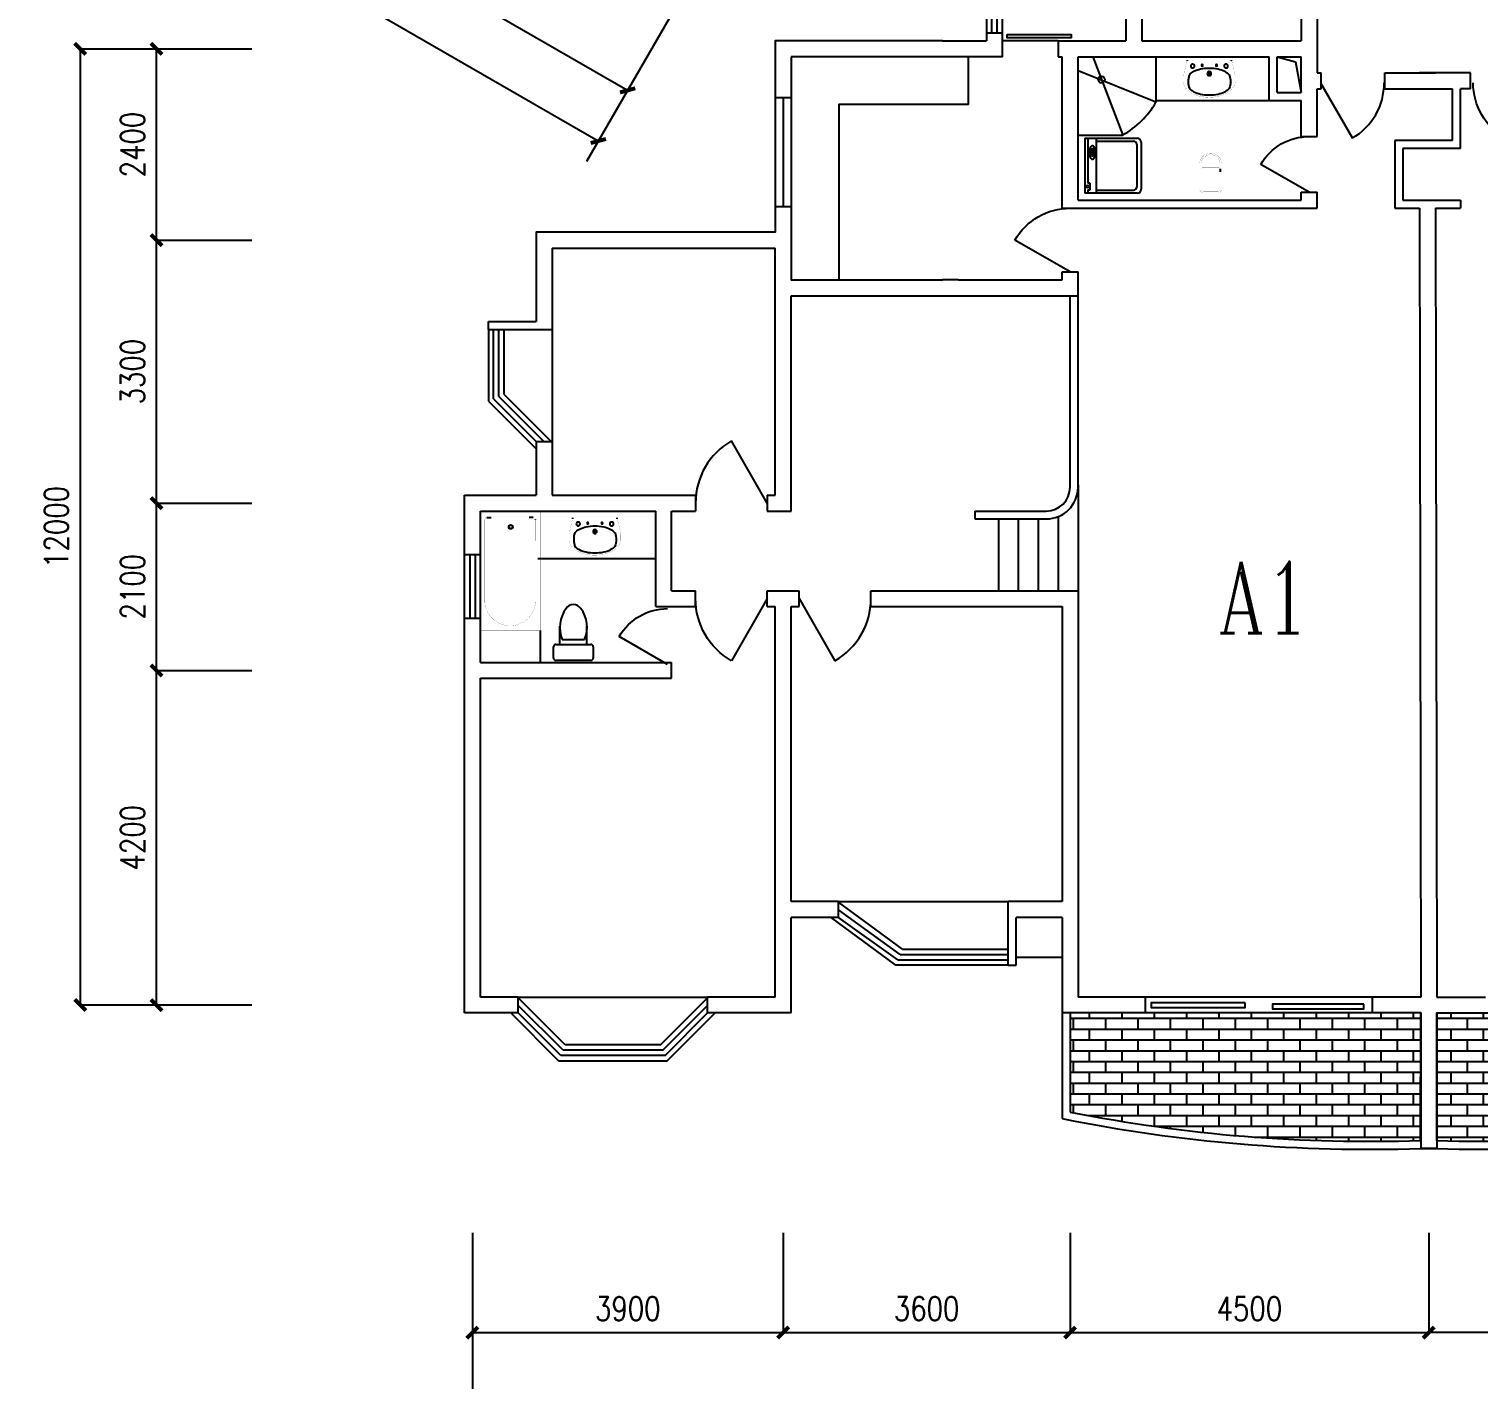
# Model space of a CAD drawing. Header units: millimetres. Extents: x 1129 to 40845, y 569 to 36641.
# Drawn here: x 3397 to 21592, y 569 to 17638 of the extents above; entities that cross this region are included whole.
import ezdxf
from ezdxf.enums import TextEntityAlignment as Align

# ---------------------------------------------------------------- set-up
doc = ezdxf.new("R2010")
doc.units = ezdxf.units.MM
for name, color, linetype in [('JJ', 8, 'Continuous'), ('PUB_DIM', 3, 'Continuous'), ('PUB_TEXT', 7, 'Continuous'), ('PUB_WINDW', 7, 'Continuous'), ('TOILET', 7, 'Continuous'), ('TOTHER', 7, 'Continuous'), ('WALL', 255, 'Continuous'), ('WINDOW', 2, 'Continuous')]:
    doc.layers.add(name, color=color, linetype=linetype)
doc.styles.add('_ROMANC', font='ROMANC.shx', dxfattribs={"width": 0.75})
doc.styles.add('DIM_FONT', font='SIMPLEX', dxfattribs={"width": 0.8})
doc.styles.add('SIMPLEX', font='SIMPLEX.SHX')
doc.styles.get("Standard").update_dxf_attribs({"font": 'arial.ttf'})
doc.dimstyles.new('AXIS', dxfattribs={"dimtxt": 300, "dimasz": 1, "dimexe": 250, "dimexo": 300, "dimgap": 0.09, "dimtad": 1, "dimdec": 0, "dimzin": 0, "dimdsep": 46, "dimtxsty": 'DIM_FONT', "dimblk": '_DIMX', "dimcen": 0.09, "dimse1": 1, "dimse2": 1, "dimclrt": 7, "dimadec": 0, "dimazin": 0, "dimtfac": 1, "dimtdec": 0, "dimtix": 1, "dimtmove": 2, "dimatfit": 3, "dimldrblk": '_DIMX', "dimfxl": 1, "dimtolj": 1, "dimtzin": 0, "dimarcsym": 0})

# ---------------------------------------------------------------- blocks, each defined once
blk = doc.blocks.new('_DIMX')
at = {"const_width": 50}
blk.add_lwpolyline([(-70, -70), (70, 70)], dxfattribs=at)
blk = doc.blocks.new('*D33')
at = {"color": 0, "linetype": 'ByBlock', "transparency": 16777216}
blk.add_line((1496880, 439477), (1492382, 439477), dxfattribs=at)
at = {"layer": 'DEFPOINTS', "color": 0, "linetype": 'ByBlock', "transparency": 16777216}
for p in [(1492381, 439477), (1492381, 439477), (1496881, 439477)]:
    blk.add_point(p, dxfattribs=at)
at = {"color": 0, "linetype": 'ByBlock', "transparency": 16777216, "rotation": 180}
blk.add_blockref('_DIMX', (1492381, 439477), dxfattribs=at)
at = {"color": 0, "linetype": 'ByBlock', "transparency": 16777216}
blk.add_blockref('_DIMX', (1496881, 439477), dxfattribs=at)
at = {"color": 7, "linetype": 'ByBlock', "transparency": 16777216, "insert": (1494631, 439777), "char_height": 300, "attachment_point": 5, "style": 'DIM_FONT'}
blk.add_mtext('\\A1;4500', dxfattribs=at)
blk = doc.blocks.new('*D36')
at = {"color": 0, "linetype": 'ByBlock', "transparency": 16777216}
blk.add_line((1480382, 439477), (1484280, 439477), dxfattribs=at)
at = {"layer": 'DEFPOINTS', "color": 0, "linetype": 'ByBlock', "transparency": 16777216}
for p in [(1480381, 439477), (1484281, 439477), (1484281, 439477)]:
    blk.add_point(p, dxfattribs=at)
at = {"color": 0, "linetype": 'ByBlock', "transparency": 16777216, "rotation": 180}
blk.add_blockref('_DIMX', (1480381, 439477), dxfattribs=at)
at = {"color": 0, "linetype": 'ByBlock', "transparency": 16777216}
blk.add_blockref('_DIMX', (1484281, 439477), dxfattribs=at)
at = {"color": 7, "linetype": 'ByBlock', "transparency": 16777216, "insert": (1482331, 439777), "char_height": 300, "attachment_point": 5, "style": 'DIM_FONT'}
blk.add_mtext('\\A1;3900', dxfattribs=at)
blk = doc.blocks.new('*D35')
at = {"color": 0, "linetype": 'ByBlock', "transparency": 16777216}
blk.add_line((1484282, 439477), (1487880, 439477), dxfattribs=at)
at = {"layer": 'DEFPOINTS', "color": 0, "linetype": 'ByBlock', "transparency": 16777216}
for p in [(1484281, 439477), (1487881, 439477), (1487881, 439477)]:
    blk.add_point(p, dxfattribs=at)
at = {"color": 0, "linetype": 'ByBlock', "transparency": 16777216, "rotation": 180}
blk.add_blockref('_DIMX', (1484281, 439477), dxfattribs=at)
at = {"color": 0, "linetype": 'ByBlock', "transparency": 16777216}
blk.add_blockref('_DIMX', (1487881, 439477), dxfattribs=at)
at = {"color": 7, "linetype": 'ByBlock', "transparency": 16777216, "insert": (1486081, 439777), "char_height": 300, "attachment_point": 5, "style": 'DIM_FONT'}
blk.add_mtext('\\A1;3600', dxfattribs=at)
blk = doc.blocks.new('*D34')
at = {"color": 0, "linetype": 'ByBlock', "transparency": 16777216}
blk.add_line((1487882, 439477), (1492380, 439477), dxfattribs=at)
at = {"layer": 'DEFPOINTS', "color": 0, "linetype": 'ByBlock', "transparency": 16777216}
for p in [(1487881, 439477), (1492381, 439477), (1492381, 439477)]:
    blk.add_point(p, dxfattribs=at)
at = {"color": 0, "linetype": 'ByBlock', "transparency": 16777216, "rotation": 180}
blk.add_blockref('_DIMX', (1487881, 439477), dxfattribs=at)
at = {"color": 0, "linetype": 'ByBlock', "transparency": 16777216}
blk.add_blockref('_DIMX', (1492381, 439477), dxfattribs=at)
at = {"color": 7, "linetype": 'ByBlock', "transparency": 16777216, "insert": (1490131, 439777), "char_height": 300, "attachment_point": 5, "style": 'DIM_FONT'}
blk.add_mtext('\\A1;4500', dxfattribs=at)
blk = doc.blocks.new('*D32')
at = {"color": 0, "linetype": 'ByBlock', "transparency": 16777216}
blk.add_line((1476417, 449889), (1476417, 453187), dxfattribs=at)
at = {"layer": 'DEFPOINTS', "color": 0, "linetype": 'ByBlock', "transparency": 16777216}
for p in [(1476417, 453188), (1476417, 453188), (1476417, 449888)]:
    blk.add_point(p, dxfattribs=at)
at = {"color": 0, "linetype": 'ByBlock', "transparency": 16777216}
for p, rotation in [((1476417, 453188), 90), ((1476417, 449888), 270)]:
    blk.add_blockref('_DIMX', p, dxfattribs=dict(at, rotation=rotation))
at = {"color": 7, "linetype": 'ByBlock', "transparency": 16777216, "insert": (1476117, 451538), "char_height": 300, "attachment_point": 5, "rotation": 90, "style": 'DIM_FONT'}
blk.add_mtext('\\A1;3300', dxfattribs=at)
blk = doc.blocks.new('_DBLK')
blk.add_line((-0.5, 0), (0, -0.866))
blk.add_arc((-0.5, 0), 1, 300, 0)
at = {"style": 'SIMPLEX', "flags": 9}
blk.add_attdef('A', text='', height=1, dxfattribs=at).set_placement((0, 1.5), align=Align.MIDDLE)
blk = doc.blocks.new('*D29')
at = {"color": 0, "linetype": 'ByBlock', "transparency": 16777216}
blk.add_line((1475460, 455587), (1475460, 443589), dxfattribs=at)
at = {"layer": 'DEFPOINTS', "color": 0, "linetype": 'ByBlock', "transparency": 16777216}
for p in [(1475460, 455588), (1475460, 443588), (1475460, 443588)]:
    blk.add_point(p, dxfattribs=at)
at = {"color": 0, "linetype": 'ByBlock', "transparency": 16777216}
for p, rotation in [((1475460, 455588), 90), ((1475460, 443588), 270)]:
    blk.add_blockref('_DIMX', p, dxfattribs=dict(at, rotation=rotation))
at = {"color": 7, "linetype": 'ByBlock', "transparency": 16777216, "insert": (1475160, 449588), "char_height": 300, "attachment_point": 5, "rotation": 90, "style": 'DIM_FONT'}
blk.add_mtext('\\A1;12000', dxfattribs=at)
blk = doc.blocks.new('*D40')
at = {"color": 0, "linetype": 'ByBlock', "transparency": 16777216}
blk.add_line((1476417, 443589), (1476417, 447787), dxfattribs=at)
at = {"layer": 'DEFPOINTS', "color": 0, "linetype": 'ByBlock', "transparency": 16777216}
for p in [(1476417, 447788), (1476417, 447788), (1476417, 443588)]:
    blk.add_point(p, dxfattribs=at)
at = {"color": 0, "linetype": 'ByBlock', "transparency": 16777216}
for p, rotation in [((1476417, 447788), 90), ((1476417, 443588), 270)]:
    blk.add_blockref('_DIMX', p, dxfattribs=dict(at, rotation=rotation))
at = {"color": 7, "linetype": 'ByBlock', "transparency": 16777216, "insert": (1476117, 445688), "char_height": 300, "attachment_point": 5, "rotation": 90, "style": 'DIM_FONT'}
blk.add_mtext('\\A1;4200', dxfattribs=at)
blk = doc.blocks.new('*D39')
at = {"color": 0, "linetype": 'ByBlock', "transparency": 16777216}
blk.add_line((1476417, 447789), (1476417, 449887), dxfattribs=at)
at = {"layer": 'DEFPOINTS', "color": 0, "linetype": 'ByBlock', "transparency": 16777216}
for p in [(1476417, 449888), (1476417, 449888), (1476417, 447788)]:
    blk.add_point(p, dxfattribs=at)
at = {"color": 0, "linetype": 'ByBlock', "transparency": 16777216}
for p, rotation in [((1476417, 449888), 90), ((1476417, 447788), 270)]:
    blk.add_blockref('_DIMX', p, dxfattribs=dict(at, rotation=rotation))
at = {"color": 7, "linetype": 'ByBlock', "transparency": 16777216, "insert": (1476117, 448838), "char_height": 300, "attachment_point": 5, "rotation": 90, "style": 'DIM_FONT'}
blk.add_mtext('\\A1;2100', dxfattribs=at)
blk = doc.blocks.new('M_E24TTP')
at = {"layer": 'TOILET', "color": 7}
for p, q in [((-170, 200), (-170, 430)), ((170, 200), (170, 430)), ((-220, 200), (220, 200)), ((-140, 260), (140, 260)), ((-250, 30), (-250, 170)), ((220, 0), (-220, 0)), ((250, 170), (250, 30))]:
    blk.add_line(p, q, dxfattribs=at)
for centre, radius, start, end in [((227, 413), 398, 143.3619, 202.5495), ((0, 590), 110, 33.4509, 146.5491), ((-227, 413), 398, 337.4505, 36.6381), ((-220, 170), 30, 90, 180), ((220, 170), 30, 0, 90), ((-220, 30), 30, 180, 270), ((220, 30), 30, 270, 0)]:
    blk.add_arc(centre, radius, start, end, dxfattribs=at)
at = {"style": 'DIM_FONT', "width": 0.8, "flags": 9}
for tag in ['XSIZE', 'YSIZE']:
    blk.add_attdef(tag, (0, 0), '', height=0.5, dxfattribs=at)
blk = doc.blocks.new('M_E4')
for p, q in [((670, -80), (670, -137)), ((670, -86), (670, -97)), ((670, -663), (670, -614))]:
    blk.add_line(p, q)
at = {"const_width": 1.5}
for points in [[(-750, -750), (-750, 0)], [(-750, 0), (750, 0)], [(750, 0), (750, -750)], [(608, -56), (640, -56)], [(670, -90), (670, -656)], [(670, -663), (670, -655)], [(750, -750), (-750, -750)]]:
    blk.add_lwpolyline(points, dxfattribs=at)
for points in [[(-399, -56, 0.930688), (-388, -693, 0.930688)], [(670, -86, 0.414214), (640, -56, 0.414214)], [(670, -90, 0.041784), (670, -85, 0.412615)], [(640, -693, 0.414214), (670, -663, 0.414214)]]:
    blk.add_lwpolyline(points, format="xyb", dxfattribs=at)
at = {"const_width": 1.5, "flags": 128}
for points in [[(-399, -56), (608, -56)], [(-399, -694), (645, -692)]]:
    blk.add_lwpolyline(points, dxfattribs=at)
for radius in [25, 23]:
    blk.add_circle((550, -381), radius)
blk.add_arc((640, -663), 30, 270, 280.176)
at = {"width": 0.8, "flags": 9}
for tag in ['XSIZE', 'YSIZE']:
    blk.add_attdef(tag, (0, 0), '', height=0.5, dxfattribs=at)
blk = doc.blocks.new('M_E11')
for p, q in [((-280, -10), (-280, 0)), ((280, 0), (280, -10)), ((-251, -189), (-251, -186)), ((-248, -183), (-250, -185))]:
    blk.add_line(p, q)
at = {"const_width": 1.5}
for points in [[(-280, 0), (280, 0)], [(-326, -200), (-280, -5)], [(326, -204), (280, -5)]]:
    blk.add_lwpolyline(points, dxfattribs=at)
for points in [[(253, -188, 0.098208), (193, -141, 0.066287), (110, -111, 0.052428), (0, -100, 0.052428), (-110, -111, 0.066287), (-193, -141, 0.093876), (-251, -186, 0.171377)], [(-250, -358, 0.091341), (-193, -401, 0.066287), (-110, -431, 0.052428), (0, -442, 0.052428), (110, -431, 0.066287), (193, -401, 0.091756), (250, -358, 0.171377)]]:
    blk.add_lwpolyline(points, format="xyb")
for points in [[(-326, -200, 0.008223), (-326, -204, 0.149285)], [(-326, -266, 0.149285), (-304, -337, 0.107079), (-231, -408, 0.075625), (-131, -450, 0.062436), (-1, -467, 0.062436), (130, -452, 0.075625), (230, -410, 0.107079), (304, -339, 0.149285), (326, -268, 0.005205), (326, -266, 0.086596)]]:
    blk.add_lwpolyline(points, format="xyb", dxfattribs=at)
at = {"const_width": 1.5, "flags": 128}
for points in [[(-326, -204), (-326, -268)], [(326, -204), (326, -268)]]:
    blk.add_lwpolyline(points, dxfattribs=at)
at = {"flags": 128}
for points in [[(-253, -188, 0.172546), (-250, -358, 0.726395)], [(253, -188, -0.172546), (250, -358, -0.726395)]]:
    blk.add_lwpolyline(points, format="xyb", dxfattribs=at)
for centre, radius in [((-210, -75), 24), ((-210, -75), 24), ((-210, -75), 24), ((-90, -65), 10), ((0, -170), 25), ((0, -170), 15), ((90, -65), 10), ((210, -75), 24)]:
    blk.add_circle(centre, radius)
blk.add_arc((-250, -186), 1, 131.3224, 180)
at = {"width": 0.8, "flags": 9}
for tag in ['XSIZE', 'YSIZE']:
    blk.add_attdef(tag, (0, 0), '', height=0.5, dxfattribs=at)
blk = doc.blocks.new('_WBLK')
for p, q in [((-0.5, 0.5), (0.5, 0.5)), ((0.5, 0.167), (-0.5, 0.167)), ((0.5, -0.167), (-0.5, -0.167)), ((-0.5, -0.5), (0.5, -0.5))]:
    blk.add_line(p, q)
at = {"style": 'SIMPLEX', "flags": 9}
blk.add_attdef('A', text='', height=1, dxfattribs=at).set_placement((0, 1.5), align=Align.MIDDLE)
blk = doc.blocks.new('*D46')
at = {"color": 0, "linetype": 'ByBlock', "transparency": 16777216}
blk.add_line((1478432, 457318), (1482328, 455069), dxfattribs=at)
at = {"layer": 'DEFPOINTS', "color": 0, "linetype": 'ByBlock', "transparency": 16777216}
for p in [(1478432, 457318), (1482329, 455068), (1482329, 455068)]:
    blk.add_point(p, dxfattribs=at)
at = {"color": 0, "linetype": 'ByBlock', "transparency": 16777216}
for p, rotation in [((1478432, 457318), 149.999999999992), ((1482329, 455068), 329.9999999999919)]:
    blk.add_blockref('_DIMX', p, dxfattribs=dict(at, rotation=rotation))
at = {"color": 7, "linetype": 'ByBlock', "transparency": 16777216, "insert": (1480530, 456453), "char_height": 300, "attachment_point": 5, "rotation": 330, "style": 'DIM_FONT'}
blk.add_mtext('\\A1;4500', dxfattribs=at)
blk = doc.blocks.new('*D27')
at = {"color": 0, "linetype": 'ByBlock', "transparency": 16777216}
blk.add_line((1474947, 458482), (1481960, 454433), dxfattribs=at)
at = {"layer": 'DEFPOINTS', "color": 0, "linetype": 'ByBlock', "transparency": 16777216}
for p in [(1474947, 458482), (1481961, 454432), (1481961, 454432)]:
    blk.add_point(p, dxfattribs=at)
at = {"color": 0, "linetype": 'ByBlock', "transparency": 16777216}
for p, rotation in [((1474947, 458482), 149.9999999999965), ((1481961, 454432), 329.9999999999965)]:
    blk.add_blockref('_DIMX', p, dxfattribs=dict(at, rotation=rotation))
at = {"color": 7, "linetype": 'ByBlock', "transparency": 16777216, "insert": (1478604, 456717), "char_height": 300, "attachment_point": 5, "rotation": 330, "style": 'DIM_FONT'}
blk.add_mtext('\\A1;8100', dxfattribs=at)
blk = doc.blocks.new('*D47')
at = {"color": 0, "linetype": 'ByBlock', "transparency": 16777216}
blk.add_line((1476417, 453189), (1476417, 455587), dxfattribs=at)
at = {"layer": 'DEFPOINTS', "color": 0, "linetype": 'ByBlock', "transparency": 16777216}
for p in [(1476417, 455588), (1476417, 455588), (1476417, 453188)]:
    blk.add_point(p, dxfattribs=at)
at = {"color": 0, "linetype": 'ByBlock', "transparency": 16777216}
for p, rotation in [((1476417, 455588), 90), ((1476417, 453188), 270)]:
    blk.add_blockref('_DIMX', p, dxfattribs=dict(at, rotation=rotation))
at = {"color": 7, "linetype": 'ByBlock', "transparency": 16777216, "insert": (1476117, 454388), "char_height": 300, "attachment_point": 5, "rotation": 90, "style": 'DIM_FONT'}
blk.add_mtext('\\A1;2400', dxfattribs=at)
blk = doc.blocks.new('M_E2')
blk.add_line((-306, -118), (-266, -118))
at = {"const_width": 1.5}
for points in [[(-366, 138, 0.97895), (-366, -138, 0.97895)], [(-366, 118, 0.97895), (-366, -118, 0.97895)], [(-306, 118, 0.414214), (-316, 108, 0.414214)], [(0, 88, 0.462192), (-59, 137, 0.462192)], [(-20, 88, 0.414214), (-50, 118, 0.414214)], [(-316, -108, 0.414214), (-306, -118, 0.414214)], [(-59, -137, 0.462192), (0, -88, 0.462192)], [(-50, -118, 0.414214), (-20, -88, 0.414214)]]:
    blk.add_lwpolyline(points, format="xyb", dxfattribs=at)
for points in [[(-366, 137), (-59, 137)], [(-316, 118), (-366, 118)], [(-340, 118), (-266, 118)], [(-316, 108), (-316, -108)], [(-50, 118), (-267, 118)], [(-20, -88), (-20, 88)], [(0, 88), (0, -88)], [(-381, -137), (-59, -137)], [(-316, -118), (-366, -118)], [(-340, -118), (-266, -118)], [(-266, -118), (-50, -118)]]:
    blk.add_lwpolyline(points, dxfattribs=at)
at = {"width": 0.8, "flags": 9}
for tag in ['XSIZE', 'YSIZE']:
    blk.add_attdef(tag, (0, 0), '', height=0.5, dxfattribs=at)
blk = doc.blocks.new('M_E20')
for p, q in [((345, 0), (-345, 0)), ((-302, -36), (-345, -36)), ((-307, -144), (-307, -611)), ((-302, -35), (-302, -66)), ((-302, -66), (-219, -66)), ((-219, -66), (-219, -35)), ((345, -36), (-219, -36)), ((123, -87), (123, -99)), ((133, -96), (133, -113)), ((198, -96), (133, -96)), ((133, -113), (198, -113)), ((198, -113), (198, -96)), ((215, -88), (215, -99)), ((307, -144), (307, -611)), ((267, -651), (-267, -651))]:
    blk.add_line(p, q)
blk.add_lwpolyline([(83, -94, 0.185158), (88, -107, 0.102042), (108, -122, 0.060862), (133, -130, 0.047173), (166, -133, 0.047173), (200, -130, 0.060862), (225, -122, 0.102042), (245, -107, 0.185158), (250, -94, 0.185158), (245, -82, 0.102042), (225, -67, 0.060862), (200, -59, 0.047173), (166, -56, 0.047173), (133, -59, 0.060862), (108, -67, 0.102042), (88, -82, 0.185158)], format="xyb", close=True)
for points in [[(215, -88, 0.259034), (213, -85, 0.076276), (201, -80, 0.036515), (188, -77, 0.026615), (169, -76, 0.026615), (150, -77, 0.036515), (137, -80, 0.076276), (125, -85, 0.259034), (123, -88, 0.078462), (123, -89, 0.056762)], [(215, -99, 0.259034), (213, -95, 0.076276), (201, -90, 0.036515), (188, -88, 0.026615), (169, -87, 0.026615), (150, -88, 0.036515), (137, -90, 0.076276), (125, -95, 0.259034), (123, -99, 0.259034), (125, -102, 0.056762), (133, -106, 0.036515)], [(198, -108, 0.008736), (201, -107, 0.076276), (213, -102, 0.259034), (215, -99, 0.259034)]]:
    blk.add_lwpolyline(points, format="xyb")
blk.add_circle((-259, -35), 17.5)
for centre, start, end in [((-267, -611), 180, 270), ((267, -611), 270, 0)]:
    blk.add_arc(centre, 40, start, end)
at = {"layer": 'TOTHER', "linetype": 'Continuous'}
for p, q in [((-345, -656), (-345, 0)), ((345, 0), (345, -656)), ((-345, -145), (345, -145)), ((295, -706), (-295, -706))]:
    blk.add_line(p, q, dxfattribs=at)
for centre, start, end in [((-295, -656), 180, 270), ((295, -656), 270, 0)]:
    blk.add_arc(centre, 50, start, end, dxfattribs=at)
at = {"width": 0.8, "flags": 9}
for tag in ['XSIZE', 'YSIZE']:
    blk.add_attdef(tag, (0, 0), '', height=0.5, dxfattribs=at)
blk = doc.blocks.new('1T4F72')
h = blk.add_hatch()
h.set_pattern_fill('AR-BRSTD', color=8, scale=2, style=0)
h.set_pattern_definition([(360, (-1514202.81, -367629.51), (3e-13, 135.4836), []), (90, (-1514202.8, -367629.51), (-203.2, 135.4836), [135.4836, -135.4836])])
edge = h.paths.add_edge_path()
edge.add_line((11149, -29498.8), (11152.5, -27898.8))
edge.add_line((11152.5, -27898.8), (6752.5, -27898.8))
edge.add_line((6752.5, -27898.8), (6752.5, -29142))
edge.add_arc((10501.5, -10212.4), 19297.3, 258.79764, 271.92312)
h = blk.add_hatch()
h.set_pattern_fill('AR-BRSTD', color=8, scale=2, style=0)
h.set_pattern_definition([(180, (1536707.77, -367629.51), (-2e-13, 135.4836), []), (90, (1536707.77, -367629.51), (203.2, 135.4836), [135.4836, -135.4836])])
edge = h.paths.add_edge_path()
edge.add_line((11355.9, -29498.8), (11352.5, -27898.8))
edge.add_line((11352.5, -27898.8), (15752.5, -27898.8))
edge.add_line((15752.5, -27898.8), (15752.5, -29142))
edge.add_arc((12003.5, -10212.4), 19297.3, 268.07688, 281.20236, ccw=False)
at = {"color": 8}
for p, q in [((3847.7, -26498.8), (5976.5, -26498.8)), ((6652.5, -27898.8), (6652.5, -29223.6)), ((6752.5, -27898.8), (6752.5, -29142))]:
    blk.add_line(p, q, dxfattribs=at)
for points in [[(11149, -29498.8), (11152.5, -27898.8), (6752.5, -27898.8)], [(11355.9, -29498.8), (11352.5, -27898.8), (15752.5, -27898.8)]]:
    blk.add_lwpolyline(points, dxfattribs=at)
for centre, radius, start, end in [((10501.7, -10228.7), 19381, 258.54437, 271.92418), ((10501.5, -10212.4), 19297.3, 258.79764, 271.92312), ((12003.2, -10228.7), 19381, 268.07582, 281.45563), ((12003.5, -10212.4), 19297.3, 268.07688, 281.20236)]:
    blk.add_arc(centre, radius, start, end, dxfattribs=at)
at = {"layer": 'JJ', "color": 8}
for p, q in [((5478.1, -16498.8), (5478.1, -15898.8)), ((7038.3, -15898.8), (7413.1, -16881.3)), ((7829.4, -15898.8), (7829.4, -16469)), ((7829.4, -16469), (6852.5, -16075.5)), ((7829.4, -16446.1), (9252.5, -16446.1)), ((6852.5, -16881.3), (7413.1, -16881.3)), ((73.2, -22193.4), (1552.5, -22193.4)), ((102.5, -23098.8), (102.5, -23498.8))]:
    blk.add_line(p, q, dxfattribs=at)
for points in [[(9352.5, -15898.8), (9581.9, -15962), (9652.5, -16346.1)], [(5478.1, -16498.8), (3852.5, -16498.8), (3852.5, -18698.8)]]:
    blk.add_lwpolyline(points, dxfattribs=at)
blk.add_circle((7147.1, -16183.9), 42.4, dxfattribs=at)
blk.add_arc((6852.5, -15898.8), 1131.2, 299.70778, 329.72778, dxfattribs=at)
at = {"layer": 'PUB_DIM'}
for p, q in [((1719.8, -15418.9), (683.5, -17213.8)), ((-5668.4, -15798.8), (-5668.4, -27798.8)), ((-5668.4, -15798.8), (-3515.5, -15798.8)), ((-4711.5, -18198.8), (-3515.5, -18198.8)), ((-4711.5, -21498.8), (-3515.5, -21498.8)), ((-4711.5, -23598.8), (-3515.5, -23598.8)), ((-5668.4, -27798.8), (-3515.5, -27798.8)), ((10541.2, -27698.8), (7693.7, -27698.8)), ((-747.5, -30660.1), (-747.5, -32617.9)), ((3152.5, -30660.1), (3152.5, -31909.8)), ((6752.5, -30660.1), (6752.5, -31909.8)), ((11252.5, -30660.1), (11252.5, -31909.8)), ((11252.5, -30660.1), (11252.5, -31909.8)), ((11252.5, -30660.1), (11252.5, -31909.8)), ((11252.5, -30660.1), (11252.5, -31909.8))]:
    blk.add_line(p, q, dxfattribs=at)
for points in [[(8947.7, -27771.5), (7769.9, -27771.5), (7769.9, -27831.1), (8947.7, -27831.1)], [(10438.6, -27786.4), (9290.6, -27786.4), (9290.6, -27846), (10438.6, -27846)]]:
    blk.add_lwpolyline(points, close=True, dxfattribs=at)
at = {"layer": 'WALL'}
for p, q in [((7452.5, -13498.8), (7452.5, -15698.8)), ((7652.5, -13498.8), (7652.5, -15698.8)), ((9652.5, -15398.8), (9652.5, -15698.8)), ((9852.5, -15398.8), (9852.5, -15698.8)), ((5702, -15598.8), (5702, -15698.8)), ((5702, -15598.8), (5902, -15598.8)), ((5902, -15598.8), (5902, -15698.8)), ((5152.5, -15698.8), (3052.5, -15698.8)), ((3052.5, -15698.8), (3052.5, -15798.8)), ((5152.5, -15698.8), (5702, -15698.8)), ((5902, -15698.8), (5902, -15698.8)), ((5902, -15698.8), (5902, -15898.8)), ((6602, -15698.8), (7452.5, -15698.8)), ((6602, -15698.8), (6602, -15898.8)), ((7652.5, -15698.8), (9652.5, -15698.8)), ((9852.5, -15698.8), (9852.5, -16098.8)), ((5902, -15898.8), (3252.5, -15898.8)), ((5902.4, -15898.8), (5902, -15898.8)), ((6602, -15898.8), (6652.5, -15898.8)), ((6652.5, -17798.8), (6652.5, -15898.8)), ((6852.5, -16398.8), (6852.5, -15898.8)), ((6852.5, -15898.8), (9252.5, -15898.8)), ((9252.5, -16446.1), (9252.5, -15898.8)), ((9352.5, -16346.1), (9352.5, -15898.8)), ((9352.5, -15898.8), (9652.5, -15898.8)), ((9652.5, -16346.1), (9652.5, -15898.8)), ((9852.5, -16098.8), (9902.5, -16098.8)), ((9902.5, -16298.8), (9902.5, -16098.8)), ((10701.8, -16298.8), (10701.8, -16098.8)), ((10701.8, -16098.8), (11335.8, -16098.8)), ((11775.3, -16098.8), (11135.8, -16098.8)), ((11775.3, -16298.8), (11775.3, -16098.8)), ((9352.5, -16346.1), (9652.5, -16346.1)), ((9852.5, -16298.8), (9902.5, -16298.8)), ((9852.5, -16898.8), (9852.5, -16298.8)), ((10701.8, -16298.8), (11552.3, -16298.8)), ((11552.3, -16950.2), (11552.3, -16298.8)), ((11775.3, -16298.8), (11652.3, -16298.8)), ((11652.3, -17050.2), (11652.3, -16298.8)), ((3252.5, -16415), (3052.5, -16415)), ((6852.5, -17698.8), (6852.5, -16398.8)), ((9252.5, -16446.1), (9652.5, -16446.1)), ((9652.5, -16898.8), (9652.5, -16446.1)), ((9652.5, -16898.8), (9852.5, -16898.8)), ((10829.4, -16950.2), (10829.4, -17798.8)), ((11552.3, -16950.2), (10829.4, -16950.2)), ((10929.4, -17050.2), (10929.4, -17698.8)), ((11652.3, -17050.2), (10929.4, -17050.2)), ((9652.5, -17698.8), (9652.5, -17598.8)), ((9652.5, -17598.8), (9852.5, -17598.8)), ((9852.5, -17798.8), (9852.5, -17598.8)), ((3252.5, -17782), (3052.5, -17782)), ((6652.5, -17798.8), (9852.5, -17798.8)), ((6852.5, -17698.8), (9652.5, -17698.8)), ((10829.4, -17798.8), (11135.8, -17798.8)), ((10929.4, -17698.8), (11652.3, -17698.8)), ((11135.8, -17798.8), (11152.5, -27698.8)), ((11335.8, -17798.8), (11352.5, -27698.8)), ((11335.8, -17798.8), (11652.3, -17798.8)), ((11652.3, -17698.8), (11652.3, -17798.8)), ((252.5, -18298.8), (252.5, -19321.8)), ((252.5, -18298.8), (3052.5, -18298.8)), ((3052.5, -21398.8), (3052.5, -18298.8)), ((5352.5, -18698.8), (5152.5, -18698.8)), ((5152.5, -18698.8), (5152.5, -18698.8)), ((5352.5, -18698.8), (5352.5, -18698.8)), ((5352.5, -18698.8), (6652.5, -18698.8)), ((6652.5, -18698.8), (6652.5, -18598.8)), ((6652.5, -18598.8), (6852.5, -18598.8)), ((6852.5, -18898.8), (6852.5, -18598.8)), ((3252.5, -21598.8), (3252.5, -18898.8)), ((3252.5, -18898.8), (6852.5, -18898.8)), ((-547.5, -19221.8), (52.5, -19221.8)), ((-547.5, -19321.8), (-547.5, -19221.8)), ((-547.5, -19321.8), (252.5, -19321.8)), ((52.5, -20724.4), (252.5, -20724.4)), ((52.5, -20724.4), (52.5, -21398.8)), ((252.5, -20724.4), (252.5, -21398.8)), ((-847.5, -21398.8), (-847.5, -21398.8)), ((-847.5, -21398.8), (52.5, -21398.8)), ((-847.5, -22148.8), (-847.5, -21398.8)), ((252.5, -21398.8), (2052.5, -21398.8)), ((2052.5, -21398.8), (2052.5, -21598.8)), ((2952.5, -21398.8), (3052.5, -21398.8)), ((2952.5, -21398.8), (2952.5, -21598.8)), ((-647.5, -21598.8), (1552.5, -21598.8)), ((-647.5, -22148.8), (-647.5, -21598.8)), ((1552.5, -22798.8), (1552.5, -21598.8)), ((1752.5, -22598.8), (1752.5, -21598.8)), ((1752.5, -21598.8), (2052.5, -21598.8)), ((2952.5, -21598.8), (3252.5, -21598.8)), ((1752.5, -22598.8), (2052.5, -22598.8)), ((2052.5, -22798.8), (2052.5, -22598.8)), ((2952.5, -22598.8), (3252.5, -22598.8)), ((2952.5, -22798.8), (2952.5, -22598.8)), ((3252.5, -22598.8), (3352.5, -22598.8)), ((3352.5, -22798.8), (3352.5, -22598.8)), ((4252.5, -22598.8), (6852.5, -22598.8)), ((4252.5, -22798.8), (4252.5, -22598.8)), ((6852.5, -22598.8), (6852.5, -27698.8)), ((1552.5, -22798.8), (2052.5, -22798.8)), ((2952.5, -22798.8), (3052.5, -22798.8)), ((3052.5, -27698.8), (3052.5, -22798.8)), ((3252.5, -22798.8), (3352.5, -22798.8)), ((3252.5, -26498.8), (3252.5, -22798.8)), ((4252.5, -22798.8), (6652.5, -22798.8)), ((6652.5, -22798.8), (6652.5, -26498.8)), ((-847.5, -27898.8), (-847.5, -22948.8)), ((-647.5, -23498.8), (-647.5, -22948.8)), ((-647.5, -23498.8), (1752.5, -23498.8)), ((1752.5, -23698.8), (1752.5, -23498.8)), ((-647.5, -27698.8), (-647.5, -23698.8)), ((-647.5, -23698.8), (1752.5, -23698.8)), ((3847.7, -26498.8), (3252.5, -26498.8)), ((3847.7, -26698.8), (3847.7, -26498.8)), ((6652.5, -26498.8), (5976.5, -26498.8)), ((5976.5, -27298.8), (5976.5, -26498.8)), ((3252.5, -27898.8), (3252.5, -26698.8)), ((3847.7, -26698.8), (3252.5, -26698.8)), ((6076.5, -27298.8), (6076.5, -26698.8)), ((6652.5, -26698.8), (6076.5, -26698.8)), ((6652.5, -26698.8), (6652.5, -27898.8)), ((5976.5, -27298.8), (6076.5, -27298.8)), ((-171.2, -27698.8), (-647.5, -27698.8)), ((-171.2, -27898.8), (-171.2, -27698.8)), ((3052.5, -27698.8), (2202.9, -27698.8)), ((2202.9, -27898.8), (2202.9, -27698.8)), ((7693.7, -27698.8), (6852.5, -27698.8)), ((7693.7, -27698.8), (7693.7, -27898.8)), ((10541.2, -27698.8), (10541.2, -27898.8)), ((11152.5, -27698.8), (10541.2, -27698.8)), ((11352.5, -27698.8), (11963.7, -27698.8)), ((-171.2, -27898.8), (-847.5, -27898.8)), ((2964.9, -27898.8), (2202.9, -27898.8)), ((3252.5, -27898.8), (2352.5, -27898.8)), ((7693.7, -27898.8), (6652.5, -27898.8)), ((7693.7, -27898.8), (6752.1, -27898.8)), ((11152.5, -27898.8), (10541.2, -27898.8)), ((11152.5, -27898.8), (11152.5, -29598.8)), ((11352.5, -27898.8), (11963.7, -27898.8)), ((11352.5, -27898.8), (11352.5, -29598.8)), ((11152.5, -29598.8), (11252.5, -29598.8)), ((11252.5, -29598.8), (11152.5, -29598.8)), ((11352.5, -29598.8), (11252.5, -29598.8)), ((11252.5, -29598.8), (11352.5, -29598.8))]:
    blk.add_line(p, q, dxfattribs=at)
at = {"layer": 'WALL', "color": 1}
for p, q in [((-647.5, -22148.8), (-847.5, -22148.8)), ((-647.5, -22948.8), (-847.5, -22948.8))]:
    blk.add_line(p, q, dxfattribs=at)
at = {"layer": 'WALL'}
for points in [[(5152.5, -15698.8), (3052.5, -15698.8), (3052.5, -16415)], [(3252.5, -15898.8), (3252.5, -16415)], [(3052.5, -17782), (3052.5, -18098.8), (52.5, -18098.8), (52.5, -19221.8)], [(3252.5, -17782), (3252.5, -18698.8), (5152.5, -18698.8)]]:
    blk.add_lwpolyline(points, dxfattribs=at)
at = {"layer": 'WINDOW', "color": 2}
blk.add_line((6602, -15698.8), (5902, -15698.8), dxfattribs=at)
at = {"layer": 'WINDOW'}
for p, q in [((3052.5, -16415), (3052.5, -17782)), ((3152.5, -16415), (3152.5, -17782)), ((3252.5, -16415), (3252.5, -17782)), ((6752.5, -21298.8), (6752.5, -18898.8)), ((6852.5, -21298.8), (6852.5, -18898.8)), ((-547.5, -19321.8), (-547.5, -20218.7)), ((-480.9, -20191), (-480.9, -19321.8)), ((-414.2, -20163.4), (-414.2, -19321.8)), ((-347.5, -20135.8), (-347.5, -19321.8)), ((252.5, -19321.8), (252.5, -20724.4)), ((-480.9, -20191), (52.5, -20724.4)), ((-414.2, -20163.4), (146.8, -20724.4)), ((-347.5, -20135.8), (241, -20724.4)), ((-547.5, -20218.7), (52.5, -20818.7)), ((6852.5, -21269.7), (6852.5, -22598.8)), ((5557.8, -21598.8), (6452.5, -21598.8)), ((5557.8, -21598.8), (5557.8, -21698.8)), ((5557.8, -21698.8), (6452.5, -21698.8)), ((5852.5, -21698.8), (5852.5, -22598.8)), ((6102.5, -21698.8), (6102.5, -22598.8)), ((6352.5, -21698.8), (6352.5, -22598.8)), ((6602.5, -21669.6), (6602.5, -22598.8)), ((4647.9, -27098.8), (3847.7, -26510.2)), ((4565.1, -27298.8), (3753.4, -26698.8)), ((4620.3, -27165.4), (3847.7, -26604.5)), ((4592.7, -27232.1), (3847.7, -26698.8)), ((4647.9, -27098.8), (5976.5, -27098.8)), ((4592.7, -27232.1), (5976.5, -27232.1)), ((4620.3, -27165.4), (5976.5, -27165.4)), ((5976.5, -27298.8), (4565.1, -27298.8)), ((-171.2, -27698.8), (2202.9, -27698.8)), ((417.4, -28298.8), (-171.2, -27710.2)), ((389.7, -28365.4), (-171.2, -27804.5)), ((1614.3, -28298.8), (2202.9, -27710.2)), ((1642, -28365.4), (2202.9, -27804.5)), ((334.5, -28498.8), (-265.5, -27898.8)), ((362.1, -28432.1), (-171.2, -27898.8)), ((1669.6, -28432.1), (2202.9, -27898.8)), ((1697.2, -28498.8), (2297.2, -27898.8)), ((1642, -28365.4), (389.7, -28365.4)), ((1614.3, -28298.8), (417.4, -28298.8)), ((334.5, -28498.8), (1697.2, -28498.8)), ((1669.6, -28432.1), (362.1, -28432.1))]:
    blk.add_line(p, q, dxfattribs=at)
at = {"layer": 'WINDOW', "color": 2}
blk.add_lwpolyline([(5963.2, -15616.9), (6766.4, -15616.9), (6766.4, -15659.1), (5963.2, -15659.1)], close=True, dxfattribs=at)
at = {"layer": 'WINDOW'}
blk.add_lwpolyline([(6076.5, -27198.8), (6652.5, -27198.8)], dxfattribs=at)
for radius in [400, 300]:
    blk.add_arc((6452.5, -21298.8), radius, 270, 360, dxfattribs=at)
at = {"layer": 'JJ', "color": 8, "xscale": -1}
for name, p, rotation in [('M_E11', (8499.6, -15939.1), 359.9999999999999), ('M_E2', (8516.5, -17608.3), 89.99999999999987)]:
    blk.add_blockref(name, p, dxfattribs=dict(at, rotation=rotation))
at = {"layer": 'JJ', "color": 8}
for name, p, rotation in [('M_E20', (6938.5, -17265.8), 90), ('M_E4', (-647.5, -22348.8), 90.0000000000001), ('M_E24TTP', (519.9, -23473.1), 359.9999999999999)]:
    blk.add_blockref(name, p, dxfattribs=dict(at, rotation=rotation))
at = {"layer": 'JJ', "color": 8, "xscale": -1}
blk.add_blockref('M_E11', (789.8, -21686.4), dxfattribs=at)
at = {"layer": 'WINDOW', "color": 1}
for name, p, xscale, yscale, zscale, rotation in [('_WBLK', (5802, -15298.8), 600, 199.9999999995343, 600, 270), ('_DBLK', (9752.5, -17248.8), -700, 700, 700, 270), ('_DBLK', (6752.5, -18198.8), -800, 800, 800, 270), ('_DBLK', (2502.5, -21498.8), -900, -900, 900, 359.9999999999999), ('_WBLK', (-747.5, -22548.8), 800, 200, 800, 89.99999999999994), ('_DBLK', (2502.5, -22698.8), 900, -900, 900, 179.9999999999999), ('_DBLK', (3802.5, -22698.8), 900, 900, 900, 359.9999999999999), ('_DBLK', (1702.1, -23173.6), 699.9999999999999, -699.9999999999999, 699.9999999999999, 89.99999999999994)]:
    blk.add_blockref(name, p, dxfattribs=dict(at, xscale=xscale, yscale=yscale, zscale=zscale, rotation=rotation))
at = {"layer": 'WINDOW', "yscale": 800, "zscale": 800, "rotation": 359.9999999999999}
for p, xscale in [((10294.3, -16225.3), 800), ((12210.6, -16225.3), -800)]:
    blk.add_blockref('_DBLK', p, dxfattribs=dict(at, xscale=xscale))
at = {"layer": 'PUB_TEXT', "color": 3, "style": '_ROMANC', "width": 0.75}
blk.add_text('A1', height=896, rotation=360, dxfattribs=at).set_placement((8612.5, -23131))
at = {"layer": 'PUB_DIM'}
for p1, p2, picture, middle in [((-6182, -12905.1), (832.8, -16955.1), '*D27', (-2524.6, -14670.3)), ((-2697, -14068.9), (1200.2, -16318.9), '*D46', (-598.4, -14934.1)), ((-4711.5, -18198.8), (-4711.5, -15798.8), '*D47', (-5011.5, -16998.8)), ((-4711.5, -21498.8), (-4711.5, -18198.8), '*D32', (-5011.5, -19848.8)), ((-4711.5, -23598.8), (-4711.5, -21498.8), '*D39', (-5011.5, -22548.8)), ((-4711.5, -27798.8), (-4711.5, -23598.8), '*D40', (-5011.5, -25698.8)), ((-747.5, -31909.8), (3152.5, -31909.8), '*D36', (1202.5, -31609.8)), ((3152.5, -31909.8), (6752.5, -31909.8), '*D35', (4952.5, -31609.8)), ((6752.5, -31909.8), (11252.5, -31909.8), '*D34', (9002.5, -31609.8)), ((15752.5, -31909.8), (11252.5, -31909.8), '*D33', (13502.5, -31609.8))]:
    dim = blk.add_aligned_dim(p1=p1, p2=p2, distance=0, dimstyle='AXIS', dxfattribs=at)
    dim.commit()
    dim.dimension.update_dxf_attribs({"geometry": picture, "text_midpoint": middle, "insert": (-1481128.5, -471387.2)})
at = {"layer": 'PUB_DIM', "color": 8}
dim = blk.add_aligned_dim(p1=(-5668.4, -15798.8), p2=(-5668.4, -27798.8), distance=0, dimstyle='AXIS', dxfattribs=at)
dim.commit()
dim.dimension.update_dxf_attribs({"geometry": '*D29', "text_midpoint": (-5968.4, -21798.8), "insert": (-1481128.5, -471387.2)})

msp = doc.modelspace()

# ---------------------------------------------------------------- block references
at = {"layer": 'PUB_WINDW'}
msp.add_blockref('1T4F72', (9708, 33187), dxfattribs=at)

doc.saveas('drawing.dxf')
